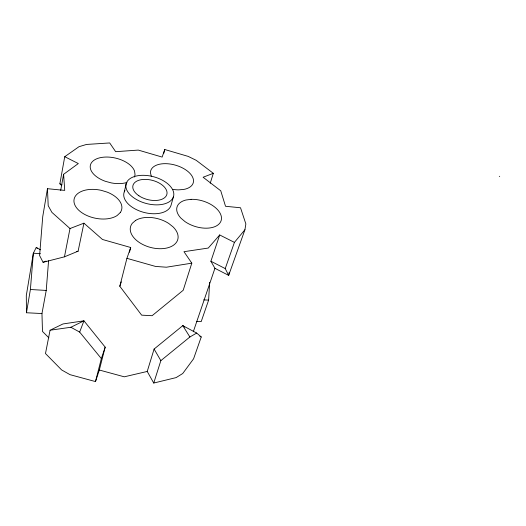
<?xml version="1.0" encoding="UTF-8"?>
<svg xmlns="http://www.w3.org/2000/svg" width="526" height="526" viewBox="0 0 526 526"><rect width="100%" height="100%" fill="white"/><g stroke="black" fill="none" stroke-linecap="round" stroke-linejoin="round"><path stroke-width="0.79" d="M196.362 321.393L201.188 321.636L208.612 300.149L209.637 282.39M48.872 337.823L42.481 331.439L41.962 313.542L46.229 290.444L48.583 260.771M41.962 313.542L26.458 312.753L30.396 289.497L33.348 253.197L36.228 247.496L40.515 249.784M244.932 229.73L234.425 242.394L219.697 234.958L210.893 261.238L214.93 268.313L228.659 275.374L244.932 229.73L245.866 223.945L240.52 207.763L225.529 206.284L220.749 190.793L203.108 177.249L213.326 173.31L196.218 160.325L188.176 156.393L164.769 149.516L162.139 157.077L138.279 150.088L115.661 151.685L109.697 142.954L86.501 144.446L78.999 146.695L64.737 156.702L59.872 183.778L61.568 185.454M64.737 156.702L78.315 163.553L63.607 174.303L64.724 190.399L47.465 188.696L42.731 216.653L39.601 255.524L43.073 262.296L64.455 256.833L78.111 251.185L83.93 223.175L102.498 239.488L130.698 247.496L129.481 252.25M229.185 272.383L228.659 275.374L225.233 268.589L210.893 261.238M60.674 190.471L63.607 174.303M50.062 330.223L45.486 353.551L61.641 369.949L70.03 374.67L95.489 381.574L99.322 370.021L105.18 347.147L83.943 320.821L62.982 323.95L50.062 330.223L70.878 327.264L83.943 320.821L79.669 332.09L101.347 358.6L95.489 381.574M64.455 256.833L70.004 228.54L83.93 223.175M124.281 191.832L126.398 182.949M219.697 234.958L208.263 248.055L183.969 251.691L191.806 263.164L183.199 290.267L152.106 315.705L141.652 315.159L119.803 286.262L126.924 258.338L130.698 247.496M163.724 153.487L164.769 149.516M173.495 196.593A24.544 13.867 14.7 0 1 134.531 198.335A24.544 13.867 14.7 0 1 141.474 175.336A24.544 13.867 14.7 0 1 173.495 196.593L171.022 205.337A24.347 13.978 14.6 0 1 141.724 211.761A24.347 13.978 14.6 0 1 124.951 190.504M147.227 371.455L154.098 349.054L182.785 325.647L196.678 333.057L201.241 336.962L193.575 358.817L182.726 373.519L176.105 377.609L153.737 383.046L147.227 371.455L124.261 376.813L99.322 370.021M210.236 183.239L213.326 173.31M153.737 383.046L160.851 360.645L189.893 336.982L196.678 333.057M101.347 358.6L105.18 347.147M193.285 331.788L214.93 268.313M119.803 286.262L121.322 281.844M225.233 268.589L234.425 242.394M43.073 262.296L46.071 261.067M76.572 251.586L78.111 251.185M191.806 263.164L166.394 267.208L155.499 266.426L126.924 258.338M30.396 289.497L46.229 290.444M203.694 299.853L208.612 300.149M40.436 253.723L33.348 253.197L26.3 295.573L26.458 312.753M499.312 176.289L499.7 176.407M59.872 183.778L61.963 184.856M199.841 336.213L201.241 336.962M70.878 327.264L79.669 332.09M36.228 247.496L37.596 248.404M184.495 327.047L182.785 325.647L189.893 336.982M70.004 228.54L51.91 212.386L48.201 205.705L47.465 188.696M154.098 349.054L160.851 360.645M151.304 176.249L150.456 172.85A22.105 12.111 15.7 0 1 182.062 167.715A22.105 12.111 15.7 0 1 183.765 189.439L178.61 189.866A22.105 12.111 15.7 0 1 172.969 189.373M127.009 182.43A22.828 12.585 13 0 1 111.164 182.884L105.292 181.279A22.828 12.585 13 0 1 97.77 158.385A22.828 12.585 13 0 1 134.557 171.114L135.024 174.494A22.828 12.585 13 0 1 134.308 177.025M120.25 212.583L117.199 215.476A24.341 14.255 12.1 0 1 87.007 215.568A24.341 14.255 12.1 0 1 75.06 196.658A24.341 14.255 12.1 0 1 101.321 190.346L107.212 192.148A24.341 14.255 12.1 0 1 120.25 212.583M135.59 220.44L132.335 223.248A24.466 14.827 15 0 0 141.001 243.531A24.466 14.827 15 0 0 171.778 246.253A24.466 14.827 15 0 0 173.028 226.851L168.668 223.405A24.466 14.827 15 0 0 135.59 220.44M191.056 199.341L186 200.005A23.085 13.321 17.2 0 0 180.957 218.185L185.067 221.65A23.085 13.321 17.2 0 0 221.222 220.315A23.085 13.321 17.2 0 0 191.056 199.341M138.89 195.771A17.529 9.902 14.7 0 0 166.788 194.653A17.529 9.902 14.7 0 0 144.052 179.399A17.529 9.902 14.7 0 0 138.89 195.771"/></g></svg>
